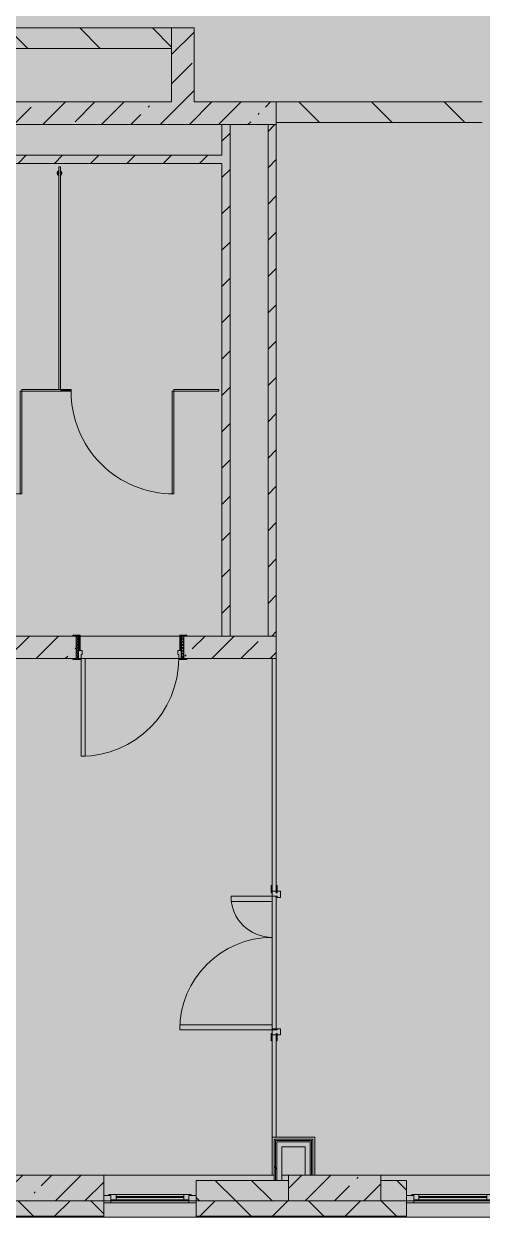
# Model space of a CAD drawing. Header units: millimetres. Extents: x -6228 to 200708, y -8553 to 29014.
# Drawn here: x 99152 to 103615, y -258 to 11360 of the extents above; entities that cross this region are included whole.
import ezdxf

# ---------------------------------------------------------------- set-up
doc = ezdxf.new("R2010")
doc.units = ezdxf.units.MM
doc.layers.add('A-DETL-GENF-1', color=7, linetype='Continuous', lineweight=9, true_color=0xc0c0c0, transparency=0.4)
for name, color, linetype, lineweight, true_color in [('A-DOOR-1', 7, 'Continuous', 5, 0xb7b7b7), ('A-DOOR-2', 7, 'Continuous', 5, 0xe2e2e2), ('A-DOOR-3', 7, 'Continuous', 5, 0xaaaaaa), ('A-DOOR-4', 7, 'Continuous', 5, 0x737373), ('A-DOOR-FRAM-1', 7, 'Continuous', 5, 0xe2e2e2), ('A-DOOR-FRAM-2', 7, 'Continuous', 5, 0xb7b7b7), ('A-DOOR-FRAM-3', 7, 'Continuous', 5, 0xaaaaaa), ('A-FLOR-2', 7, 'Continuous', 5, 0xb7b7b7), ('A-GENM-1', 7, 'Continuous', 5, 0x737373), ('A-GENM-2', 7, 'Continuous', 5, 0xe2ddcd), ('A-GLAZ-1', 7, 'Continuous', 5, 0x737373), ('A-WALL-1', 7, 'Continuous', 5, 0x737373), ('A-WALL-2', 7, 'Continuous', 9, 0x737373), ('I-WALL-1', 7, 'Continuous', 5, 0xe7e7e7), ('I-WALL-2', 7, 'Continuous', 5, 0x737373), ('S-COLS-1', 7, 'Continuous', 5, 0x737373)]:
    doc.layers.add(name, color=color, linetype=linetype, lineweight=lineweight, true_color=true_color)
for name, color, linetype, lineweight in [('A-WALL', 7, 'Continuous', 5), ('I-WALL', 7, 'Continuous', 5), ('S-COLS', 7, 'Continuous', 5)]:
    doc.layers.add(name, color=color, linetype=linetype, lineweight=lineweight)
pattern_1 = [(45, (0, 0), (-176.7767, 176.7767), [])]
pattern_2 = [(45, (0, 0), (-285.1231, 285.1231), []), (45, (285.12, 0), (-285.1231, 285.1231), [504.031, -100.806, 16.764, -84.042])]
pattern_3 = [(135, (0, 0), (-353.5534, -353.5534), [])]
pattern_4 = [(45, (0, 0), (-530.33, 530.33), []), (135, (0, 0), (-530.33, -530.33), [])]

# ---------------------------------------------------------------- blocks, each defined once
blk = doc.blocks.new('BSC_Колонна _Прямоугольная - 250х900-23282983-2_1_3_птичка копия 1')
at = {"layer": 'S-COLS'}
h = blk.add_hatch(dxfattribs=at)
h.set_pattern_fill('FP_68', color=256, style=0, pattern_type=2)
h.set_pattern_definition([(45, (-99480, -25), (-285.1231, 285.1231), []), (45, (-99194.88, -25), (-285.1231, 285.1231), [504.031, -100.806, 16.764, -84.042])])
h.paths.add_polyline_path([(450, -125), (450, 125), (-450, 125), (-450, -125), (121, -125)])
at = {"layer": 'S-COLS-1'}
for p, q in [((450, 125), (-450, 125)), ((-450, 125), (-450, -125)), ((450, -125), (450, 125)), ((-450, -125), (450, -125))]:
    blk.add_line(p, q, dxfattribs=at)
blk = doc.blocks.new('110_Дверь_СКБ_1Ст_Внутренняя1 - Д-7а_л__950x2100h_Туалет-V64-2_1_3_птичка копия 1')
at = {"layer": 'A-DOOR-2'}
h = blk.add_hatch(color=256, dxfattribs=at)
h.paths.add_polyline_path([(-487.5, 110), (-487.5, 30), (-452.5, 30), (-452.5, 70), (-462.5, 70), (-462.5, 110)])
h.paths.add_polyline_path([(512.5, 110), (487.5, 110), (487.5, 70), (477.5, 70), (477.5, 30), (512.5, 30)])
at = {"layer": 'A-DOOR-3'}
h = blk.add_hatch(dxfattribs=at)
h.set_pattern_fill('FP_69', color=256, style=0, pattern_type=2)
h.set_pattern_definition([(135, (1776.41, 174.685), (-14.14214, -14.14214), []), (225, (1776.41, 174.685), (14.14214, -14.14214), [])])
h.paths.add_polyline_path([(537.5, 110), (512.5, 110), (512.5, -110), (537.5, -110), (537.5, 18.1)])
at = {"layer": 'A-DOOR-FRAM-1'}
for points in [[(447.5, 1060), (447.5, 110), (487.5, 110), (487.5, 1060)], [(-542.5, 118), (-542.5, 110), (-472.5, 110), (-472.5, 118)], [(567.5, 118), (497.5, 118), (497.5, 110), (567.5, 110)], [(-472.5, 30), (-487.5, 30), (-487.5, -110), (-472.5, -110), (-472.5, 18.1)], [(512.5, 30), (497.5, 30), (497.5, -110), (512.5, -110), (512.5, 18.1)], [(-542.5, -110), (-542.5, -118), (-472.5, -118), (-472.5, -110)], [(567.5, -110), (497.5, -110), (497.5, -118), (567.5, -118)]]:
    blk.add_hatch(color=256, dxfattribs=at).paths.add_polyline_path(points)
at = {"layer": 'A-DOOR-FRAM-3'}
h = blk.add_hatch(dxfattribs=at)
h.set_pattern_fill('FP_70', color=256, style=0, pattern_type=2)
h.set_pattern_definition([(45, (-346.384, 174.685), (-14.1421, 14.1421), []), (135, (-346.384, 174.685), (-14.1421, -14.1421), [])])
h.paths.add_polyline_path([(-487.5, 110), (-512.5, 110), (-512.5, -110), (-487.5, -110), (-487.5, 18.1)])
at = {"layer": 'A-DOOR-1'}
for p, q in [((487.5, 1060), (447.5, 1060)), ((447.5, 1060), (447.5, 110)), ((487.5, 110), (487.5, 1060)), ((447.5, 110), (487.5, 110))]:
    blk.add_line(p, q, dxfattribs=at)
blk.add_arc((487.5, 110), 950, 90, 180, dxfattribs=at)
at = {"layer": 'A-DOOR-FRAM-2'}
for p, q in [((-472.5, 118), (-542.5, 118)), ((-542.5, 118), (-542.5, 110)), ((-472.5, 110), (-472.5, 118)), ((567.5, 118), (497.5, 118)), ((497.5, 118), (497.5, 110)), ((567.5, 110), (567.5, 118)), ((-542.5, 110), (-472.5, 110)), ((-487.5, 110), (-512.5, 110)), ((-512.5, 110), (-512.5, -110)), ((-462.5, 110), (-487.5, 110)), ((-487.5, 110), (-487.5, 30)), ((-487.5, -110), (-487.5, 110)), ((-472.5, 110), (-487.5, 110)), ((-487.5, 110), (-487.5, 109)), ((-487.5, 109), (-472.5, 109)), ((-487.5, 30), (-452.5, 30)), ((-472.5, 30), (-487.5, 30)), ((-487.5, 30), (-487.5, -110)), ((-472.5, 109), (-472.5, 110)), ((-472.5, -110), (-472.5, 30)), ((-462.5, 70), (-462.5, 110)), ((-452.5, 70), (-462.5, 70)), ((-452.5, 30), (-452.5, 70)), ((487.5, 70), (477.5, 70)), ((477.5, 70), (477.5, 30)), ((477.5, 30), (512.5, 30)), ((487.5, 110), (487.5, 70)), ((512.5, 110), (487.5, 110)), ((512.5, 110), (497.5, 110)), ((497.5, 110), (497.5, 109)), ((497.5, 110), (567.5, 110)), ((497.5, 109), (512.5, 109)), ((512.5, 30), (497.5, 30)), ((497.5, 30), (497.5, -110)), ((512.5, 30), (512.5, 110)), ((537.5, 110), (512.5, 110)), ((512.5, 110), (512.5, -110)), ((512.5, 109), (512.5, 110)), ((512.5, -110), (512.5, 30)), ((537.5, -110), (537.5, 110)), ((-472.5, -110), (-542.5, -110)), ((-542.5, -110), (-542.5, -118)), ((-512.5, -110), (-487.5, -110)), ((-487.5, -110), (-472.5, -110)), ((-472.5, -118), (-472.5, -110)), ((497.5, -110), (512.5, -110)), ((567.5, -110), (497.5, -110)), ((497.5, -110), (497.5, -118)), ((512.5, -110), (537.5, -110)), ((567.5, -118), (567.5, -110)), ((-542.5, -118), (-472.5, -118)), ((497.5, -118), (567.5, -118))]:
    blk.add_line(p, q, dxfattribs=at)
blk = doc.blocks.new('BSC_Колонна _Прямоугольная - 250х900-V66-2_1_3_птичка копия 1')
at = {"layer": 'S-COLS'}
h = blk.add_hatch(dxfattribs=at)
h.set_pattern_fill('FP_72', color=256, style=0, pattern_type=2)
h.set_pattern_definition([(45, (-102180, -25), (-285.1231, 285.1231), []), (45, (-101894.88, -25), (-285.1231, 285.1231), [504.031, -100.806, 16.764, -84.042])])
h.paths.add_polyline_path([(450, -125), (450, 125), (-450, 125), (-450, -125), (33, -125)])
at = {"layer": 'S-COLS-1'}
for p, q in [((450, 125), (-450, 125)), ((-450, 125), (-450, -125)), ((450, -125), (450, 125)), ((-450, -125), (450, -125))]:
    blk.add_line(p, q, dxfattribs=at)
blk = doc.blocks.new('120_Окно_СКБ_1Ст - 120_Окно_СКБ_1Ст 900х2500_h_ с форточкой-22876038-2_1_3_птичка копия 1')
at = {"layer": 'A-GLAZ-1'}
for p, q in [((-450, -127), (-450, -57)), ((-450, -57), (-380, -57)), ((450, -57), (-450, -57)), ((-380, -57), (-380, -127)), ((380, -87), (-380, -87)), ((-380, -87), (-380, -127)), ((-330, -137), (-330, -87)), ((-330, -107), (330, -107)), ((330, -137), (330, -87)), ((380, -127), (380, -57)), ((380, -57), (450, -57)), ((380, -127), (380, -87)), ((450, -57), (450, -127)), ((-380, -127), (-450, -127)), ((-450, -127), (-400, -127)), ((-380, -127), (-400, -127)), ((-400, -127), (-400, -137)), ((-400, -137), (400, -137)), ((400, -137), (-400, -137)), ((330, -117), (-330, -117)), ((450, -127), (380, -127)), ((400, -127), (380, -127)), ((400, -127), (450, -127)), ((400, -137), (400, -127))]:
    blk.add_line(p, q, dxfattribs=at)
blk = doc.blocks.new('131_Сантехническая перегородка_Дверь МГН - СД-1-V144-2_1_3_птичка копия 1')
at = {"layer": 'A-GENM-2'}
for points in [[(-370, 8), (-370, -8), (10, -8), (10, 8)], [(1010, 8), (1010, -8), (1390, -8), (1390, 8)]]:
    blk.add_hatch(color=256, dxfattribs=at).paths.add_polyline_path(points)
at = {"layer": 'A-DOOR-4'}
for p, q in [((10, 1008), (26, 1008)), ((10, 8), (10, 1008)), ((26, 8), (26, 1008)), ((10, 8), (26, 8))]:
    blk.add_line(p, q, dxfattribs=at)
blk.add_arc((10, 8), 1000, 360, 90, dxfattribs=at)
at = {"layer": 'A-GENM-1'}
for p, q in [((10, 8), (-370, 8)), ((-370, 8), (-370, -8)), ((10, -8), (10, 8)), ((1390, 8), (1010, 8)), ((1010, 8), (1010, -8)), ((1390, -8), (1390, 8)), ((-370, -8), (10, -8)), ((1010, -8), (1390, -8))]:
    blk.add_line(p, q, dxfattribs=at)
blk = doc.blocks.new('131_Сантехническая перегородка 7 - СП-1-V142-2_1_3_птичка копия 1')
at = {"layer": 'A-GENM-2'}
blk.add_hatch(color=256, dxfattribs=at).paths.add_polyline_path([(2166, 8), (-4, 8), (-4, -8), (2166, -8)])
at = {"layer": 'A-GENM-1'}
for p, q in [((2166, 8), (-4, 8)), ((-4, 8), (-4, -8)), ((2166, -8), (2166, 8)), ((-4, -8), (2166, -8))]:
    blk.add_line(p, q, dxfattribs=at)
at = {"layer": 'A-GENM-1', "flags": 128}
for points in [[(71, 8), (71, 9), (71, 9), (70, 9), (70, 10), (70, 10), (69, 11), (69, 11), (68, 12), (68, 12), (67, 12), (67, 13), (66, 13), (66, 13), (65, 14), (65, 14), (64, 14), (64, 14), (63, 14), (62, 15), (62, 15), (61, 15), (61, 15), (60, 15), (59, 15), (59, 15), (58, 15), (58, 15), (57, 15), (56, 15), (56, 15), (55, 15), (55, 15), (54, 14), (54, 14), (53, 14), (52, 14), (52, 13), (51, 13), (51, 13), (50, 13), (50, 12), (49, 12), (49, 11), (48, 11), (48, 11), (48, 10), (47, 10), (47, 9), (46, 9), (46, 8), (46, 8)], [(46, -8), (46, -9), (47, -9), (47, -9), (47, -10), (48, -10), (48, -11), (49, -11), (49, -12), (50, -12), (50, -12), (51, -13), (51, -13), (52, -13), (52, -14), (53, -14), (53, -14), (54, -14), (54, -14), (55, -15), (56, -15), (56, -15), (57, -15), (57, -15), (58, -15), (59, -15), (59, -15), (60, -15), (60, -15), (61, -15), (62, -15), (62, -15), (63, -15), (63, -14), (64, -14), (64, -14), (65, -14), (66, -13), (66, -13), (67, -13), (67, -13), (68, -12), (68, -12), (69, -11), (69, -11), (69, -11), (70, -10), (70, -10), (71, -9), (71, -9), (71, -8), (71, -8)]]:
    blk.add_lwpolyline(points, dxfattribs=at)
at = {"layer": 'A-GENM-1'}
for radius, start, end in [(24.6, 19.9113, 160.0887), (17.6, 45, 135), (17.6, 45, 135), (15.1, 45, 135), (24.6, 199.9113, 340.0887), (17.6, 225, 315), (17.6, 225, 315), (15.1, 225, 315)]:
    blk.add_arc((59, 0), radius, start, end, dxfattribs=at)
blk = doc.blocks.new('131_Сантехническая перегородка_Дверь МГН 2 - СД-1-V146-2_1_3_птичка копия 1')
at = {"layer": 'A-GENM-2'}
for points in [[(-430, 8), (-430, -8), (10, -8), (10, 8)], [(1110, 8), (1010, 8), (1010, -8), (1110, -8)]]:
    blk.add_hatch(color=256, dxfattribs=at).paths.add_polyline_path(points)
at = {"layer": 'A-DOOR-4'}
for p, q in [((10, 1008), (26, 1008)), ((10, 8), (10, 1008)), ((26, 8), (26, 1008)), ((10, 8), (26, 8))]:
    blk.add_line(p, q, dxfattribs=at)
blk.add_arc((10, 8), 1000, 360, 90, dxfattribs=at)
at = {"layer": 'A-GENM-1'}
for p, q in [((10, 8), (-430, 8)), ((-430, 8), (-430, -8)), ((10, -8), (10, 8)), ((1110, 8), (1010, 8)), ((1010, 8), (1010, -8)), ((1110, -8), (1110, 8)), ((-430, -8), (10, -8)), ((1010, -8), (1110, -8))]:
    blk.add_line(p, q, dxfattribs=at)
blk = doc.blocks.new('110_Дверь_СКБ_2Ст - Д-5_п__в составе перегородки _не входит в спец__-32680317-2_1_3_птичка копия 1')
at = {"layer": 'A-DOOR-2'}
h = blk.add_hatch(color=256, dxfattribs=at)
h.paths.add_polyline_path([(712, -20), (712, 60), (652, 60), (652, 30), (662, 30), (662, -20)])
h.paths.add_polyline_path([(-628, 60), (-688, 60), (-688, -20), (-638, -20), (-638, 30), (-628, 30)])
for points in [[(-588, -420), (-588, -20), (-638, -20), (-638, -420)], [(662, -920), (662, -20), (612, -20), (612, -920)]]:
    blk.add_hatch(color=256, dxfattribs=at).paths.add_polyline_path(points)
at = {"layer": 'A-DOOR-FRAM-1'}
for points in [[(-672, 28), (-743, 28), (-743, 20), (-672, 20)], [(768, 28), (698, 28), (698, 20), (768, 20)], [(-672, -20), (-743, -20), (-743, -28), (-672, -28)], [(768, -20), (698, -20), (698, -28), (768, -28)]]:
    blk.add_hatch(color=256, dxfattribs=at).paths.add_polyline_path(points)
at = {"layer": 'A-DOOR-1'}
for p, q in [((-638, -20), (-588, -20)), ((-638, -420), (-638, -20)), ((-588, -20), (-588, -420)), ((612, -20), (662, -20)), ((612, -920), (612, -20)), ((662, -20), (662, -920)), ((-588, -420), (-638, -420)), ((662, -920), (612, -920))]:
    blk.add_line(p, q, dxfattribs=at)
for centre, radius, start, end in [((-638, -20), 400, 270, 0), ((662, -20), 900, 180, 270)]:
    blk.add_arc(centre, radius, start, end, dxfattribs=at)
at = {"layer": 'A-DOOR-FRAM-2'}
for p, q in [((-743, 28), (-672, 28)), ((-743, 20), (-743, 28)), ((-672, 20), (-743, 20)), ((-688, 60), (-628, 60)), ((-688, -20), (-688, 60)), ((-688, 20), (-672, 20)), ((-688, 19), (-688, 20)), ((-672, 19), (-688, 19)), ((-672, 28), (-672, 20)), ((-672, 20), (-672, 19)), ((-638, 30), (-638, -20)), ((-628, 30), (-638, 30)), ((-628, 60), (-628, 30)), ((652, 60), (712, 60)), ((652, 30), (652, 60)), ((662, 30), (652, 30)), ((662, -20), (662, 30)), ((698, 20), (698, 28)), ((698, 28), (768, 28)), ((698, 19), (698, 20)), ((698, 20), (712, 20)), ((768, 20), (698, 20)), ((712, 19), (698, 19)), ((712, 60), (712, -20)), ((712, 20), (712, 19)), ((768, 28), (768, 20)), ((-743, -20), (-672, -20)), ((-743, -28), (-743, -20)), ((-672, -28), (-743, -28)), ((-638, -20), (-688, -20)), ((-672, -20), (-672, -28)), ((712, -20), (662, -20)), ((698, -28), (698, -20)), ((698, -20), (768, -20)), ((768, -28), (698, -28)), ((768, -20), (768, -28))]:
    blk.add_line(p, q, dxfattribs=at)

msp = doc.modelspace()

# ---------------------------------------------------------------- hatches: boundary and pattern name
at = {"layer": 'A-DETL-GENF-1'}
msp.add_hatch(color=256, dxfattribs=at).paths.add_polyline_path([(119627.9, -258), (125238, -258), (125238, 21558), (93308, 21558), (93308, 27348), (84860, 27348), (84860, 5750), (89202, 5750), (89202, -258), (119192.5, -258)])
at = {"layer": 'A-WALL'}
h = msp.add_hatch(dxfattribs=at)
h.set_pattern_fill('FP_30', color=256, style=0, pattern_type=2)
h.set_pattern_definition([(135, (0, 0), (-176.7767, -176.7767), [])])
h.paths.add_polyline_path([(122830, -100), (122830, 100), (122030, 100), (122030, -100), (122240.1, -100)])
h.paths.add_polyline_path([(110050, -100), (110230, -100), (110230, 100), (108930, 100), (108930, -100), (109614.6, -100)])
h.paths.add_polyline_path([(114580, -100), (115630, -100), (115630, 100), (114580, 100)])
h.paths.add_polyline_path([(119192.5, -100), (119330, -100), (119330, 100), (118830, 100), (118830, -100)])
h.paths.add_polyline_path([(113430, -100), (113680, -100), (113680, 100), (113430, 100)])
h.paths.add_polyline_path([(104825.6, -100), (104830, -100), (104825.6, 100), (103780, 100), (103780, -100)])
h.paths.add_polyline_path([(99030, -100), (99030, 100), (95680, 100), (95683.1, -100), (97859.9, -100)])
h.paths.add_polyline_path([(100830, -100), (101730, -100), (101730, 100), (100830, 100)])
h.paths.add_polyline_path([(102880, -100), (102880, 100), (102630, 100), (102630, -100)])
h.paths.add_polyline_path([(94780, -100), (94780, 100), (94530, 100), (94530, -100)])
h.paths.add_polyline_path([(92730, -100), (92730, 100), (91930, 100), (91930, -100), (92635.5, -100)])
h = msp.add_hatch(dxfattribs=at)
h.set_pattern_fill('FP_20', color=256, style=0, pattern_type=2)
h.set_pattern_definition([(45, (0, 0), (-353.5534, 353.5534), []), (135, (0, 0), (-353.5534, -353.5534), [])])
h.paths.add_polyline_path([(120230, -250), (121130, -250), (121130, -100), (120230, -100)])
h.paths.add_polyline_path([(122030, -250), (122830, -250), (122830, -100), (122030, -100)])
h.paths.add_polyline_path([(123981.5, -250), (125080, -250), (125080, -100), (123730, -100), (123730, -250)])
h.paths.add_polyline_path([(109179.2, -250), (110230, -250), (110230, -100), (108930, -100), (108930, -250)])
h.paths.add_polyline_path([(113680, -250), (113680, -100), (112530, -100), (112530, -250), (113532.9, -250)])
h.paths.add_polyline_path([(115630, -250), (115630, -100), (114580, -100), (114580, -250), (115274.3, -250)])
h.paths.add_polyline_path([(107437.8, -250), (108030, -250), (108030, -100), (107130, -100), (107130, -250)])
h.paths.add_polyline_path([(117930, -250), (119330, -250), (119330, -100), (117930, -100)])
h.paths.add_polyline_path([(95680, -250), (99930, -250), (99930, -100), (95680, -100)])
h.paths.add_polyline_path([(104830, -250), (104825.6, -100), (103780, -100), (103780, -250), (104825.6, -250)])
h.paths.add_polyline_path([(94780, -250), (94780, -100), (93630, -100), (93630, -250), (94530, -250)])
h.paths.add_polyline_path([(102880, -250), (102880, -100), (100830, -100), (100830, -250), (102213.5, -250)])
h.paths.add_polyline_path([(92730, -250), (92730, -100), (91930, -100), (91930, -250), (92635.5, -250)])
h.paths.add_polyline_path([(89210, -250), (91030, -250), (91030, -100), (89210, -100)])
at = {"layer": 'I-WALL'}
h = msp.add_hatch(dxfattribs=at)
h.set_pattern_fill('FP_31', color=256, style=0, pattern_type=2)
h.set_pattern_definition(pattern_3)
h.paths.add_polyline_path([(100589, 11120), (100589, 11320), (97639, 11320), (97639, 11120), (99601.3, 11120)])
h = msp.add_hatch(dxfattribs=at)
h.set_pattern_fill('FP_28', color=256, style=0, pattern_type=2)
h.set_pattern_definition(pattern_2)
h.paths.add_polyline_path([(100809, 10600), (100809, 11320), (100589, 11320), (100589, 10600)])
h = msp.add_hatch(dxfattribs=at)
h.set_pattern_fill('FP_28', color=256, style=0, pattern_type=2)
h.set_pattern_definition(pattern_2)
h.paths.add_polyline_path([(101610, 10380), (101610, 10600), (94210, 10600), (94210, 10380), (101342.8, 10380)])
h = msp.add_hatch(dxfattribs=at)
h.set_pattern_fill('FP_31', color=256, style=0, pattern_type=2)
h.set_pattern_definition(pattern_3)
h.paths.add_polyline_path([(106567.1, 10400), (107130, 10400), (107130, 10600), (105095, 10600), (105095, 10400), (105125, 10400)])
h.paths.add_polyline_path([(103084.2, 10400), (103645, 10400), (103645, 10600), (101610, 10600), (101610, 10400)])
h = msp.add_hatch(dxfattribs=at)
h.set_pattern_fill('FP_32', color=256, style=0, pattern_type=2)
h.set_pattern_definition(pattern_1)
h.paths.add_polyline_path([(101080, 5400), (101160, 5400), (101160, 10380), (101080, 10380), (101080, 7534)])
h = msp.add_hatch(dxfattribs=at)
h.set_pattern_fill('FP_32', color=256, style=0, pattern_type=2)
h.set_pattern_definition(pattern_1)
h.paths.add_polyline_path([(101610, 5400), (101610, 10380), (101530, 10380), (101530, 5400)])
h = msp.add_hatch(dxfattribs=at)
h.set_pattern_fill('FP_32', color=256, style=0, pattern_type=2)
h.set_pattern_definition(pattern_1)
h.paths.add_polyline_path([(101080, 10000), (101080, 10080), (94290, 10080), (94290, 10000), (99601.3, 10000)])
h = msp.add_hatch(dxfattribs=at)
h.set_pattern_fill('FP_28', color=256, style=0, pattern_type=2)
h.set_pattern_definition(pattern_2)
h.paths.add_polyline_path([(101570, 5180), (101610, 5180), (101610, 5400), (100710, 5400), (100710, 5180), (101342.8, 5180)])
h.paths.add_polyline_path([(99601.3, 5180), (99660, 5180), (99660, 5400), (94210, 5400), (94210, 5180), (96118.4, 5180)])
h = msp.add_hatch(dxfattribs=at)
h.set_pattern_fill('FP_132', color=256, style=0, pattern_type=2)
h.set_pattern_definition(pattern_4)
h.paths.add_polyline_path([(101602.5, 100), (101602.5, 487.5), (101590, 487.5), (101590, 100)])
h = msp.add_hatch(dxfattribs=at)
h.set_pattern_fill('FP_132', color=256, style=0, pattern_type=2)
h.set_pattern_definition(pattern_4)
h.paths.add_polyline_path([(101602.5, 100), (101615, 100), (101615, 475), (101602.5, 475), (101602.5, 182.1)])
h = msp.add_hatch(dxfattribs=at)
h.set_pattern_fill('FP_132', color=256, style=0, pattern_type=2)
h.set_pattern_definition(pattern_4)
h.paths.add_polyline_path([(101950.6, 150), (101952.5, 150), (101952.5, 475), (101940, 475), (101940, 150)])
h = msp.add_hatch(dxfattribs=at)
h.set_pattern_fill('FP_132', color=256, style=0, pattern_type=2)
h.set_pattern_definition(pattern_4)
h.paths.add_polyline_path([(101963.1, 150), (101965, 150), (101965, 487.5), (101952.5, 487.5), (101952.5, 150)])
at = {"layer": 'I-WALL-1'}
for points in [[(101890, 425), (101940, 425), (101940, 475), (101615, 475), (101615, 425), (101778.1, 425)], [(101665, 100), (101665, 425), (101615, 425), (101615, 100)], [(101940, 150), (101940, 425), (101890, 425), (101890, 150)]]:
    msp.add_hatch(color=256, dxfattribs=at).paths.add_polyline_path(points)

# ---------------------------------------------------------------- linework, layer by layer
at = {"layer": 'A-FLOR-2'}
for p, q in [((101570, 1575), (101610, 1575)), ((101610, 1575), (101610, 1565)), ((101570, 150), (101570, 521)), ((101610, 521), (101986, 521)), ((101986, 521), (101986, 150))]:
    msp.add_line(p, q, dxfattribs=at)
at = {"layer": 'A-WALL-1'}
for p, q in [((101730, 100), (100830, 100)), ((100830, 100), (100830, -258)), ((102880, 100), (102630, 100)), ((102880, -258), (102880, 100)), ((99930, -258), (99930, -100)), ((99930, -100), (100830, -100)), ((102880, -100), (103780, -100)), ((94780, -258), (107130, -258))]:
    msp.add_line(p, q, dxfattribs=at)
at = {"layer": 'A-WALL-2'}
for p, q in [((101080, 5400), (101160, 5400)), ((101530, 5400), (101610, 5400)), ((101610, 5180), (101570, 5180)), ((101590, 487.5), (101590, 425)), ((101602.5, 487.5), (101602.5, 100)), ((101952.5, 487.5), (101602.5, 487.5)), ((101615, 475), (101615, 100)), ((101940, 475), (101615, 475)), ((101940, 150), (101940, 475)), ((101952.5, 150), (101952.5, 487.5)), ((100830, -100), (101730, -100)), ((101730, -100), (100830, -100)), ((102630, -100), (102880, -100)), ((102880, -100), (102630, -100)), ((95680, -250), (99930, -250)), ((95680, -253), (99930, -253)), ((100830, -250), (102880, -250)), ((100830, -253), (102880, -253))]:
    msp.add_line(p, q, dxfattribs=at)
at = {"layer": 'I-WALL-2'}
for p, q in [((100589, 11320), (97639, 11320)), ((100589, 11320), (100589, 10600)), ((100809, 11320), (100589, 11320)), ((100809, 10600), (100809, 11320)), ((98700, 11120), (100589, 11120)), ((100589, 10600), (98700, 10600)), ((103615, 10600), (100809, 10600)), ((101610, 10600), (101610, 2970)), ((94290, 10380), (101610, 10380)), ((101080, 10380), (101080, 10080)), ((101160, 5400), (101160, 10380)), ((101530, 10380), (101530, 5400)), ((101610, 10400), (103615, 10400)), ((101080, 10080), (94290, 10080)), ((94290, 10000), (101080, 10000)), ((101080, 10000), (101080, 5400)), ((99630, 5400), (94290, 5400)), ((99700, 5400), (100670, 5400)), ((101080, 5400), (100740, 5400)), ((101530, 5400), (101160, 5400)), ((94210, 5180), (99630, 5180)), ((100660, 5180), (99750, 5180)), ((100740, 5180), (101570, 5180)), ((101570, 5180), (101570, 2970)), ((101570, 1615), (101570, 2815)), ((101610, 2865), (101610, 1575)), ((101570, 1460), (101570, 521)), ((101610, 521), (101610, 1460)), ((101570, 521), (101610, 521)), ((101590, 500), (101590, 100)), ((101965, 500), (101590, 500)), ((101965, 150), (101965, 500)), ((101665, 100), (101665, 425)), ((101665, 425), (101890, 425)), ((101890, 425), (101890, 150)), ((99930, 150), (101590, 150)), ((101665, 150), (101730, 150)), ((102630, 150), (107130, 150))]:
    msp.add_line(p, q, dxfattribs=at)

# ---------------------------------------------------------------- block references
at = {"layer": 'A-DOOR-1'}
for name, p, rotation in [('110_Дверь_СКБ_1Ст_Внутренняя1 - Д-7а_л__950x2100h_Туалет-V64-2_1_3_птичка копия 1', (100197.5, 5290), 180), ('110_Дверь_СКБ_2Ст - Д-5_п__в составе перегородки _не входит в спец__-32680317-2_1_3_птичка копия 1', (101590, 2227.5), 270)]:
    msp.add_blockref(name, p, dxfattribs=dict(at, rotation=rotation))
at = {"layer": 'A-GENM-1'}
for name, p, rotation in [('131_Сантехническая перегородка 7 - СП-1-V142-2_1_3_птичка копия 1', (99500, 9964.9), 269.9999999999999), ('131_Сантехническая перегородка_Дверь МГН - СД-1-V144-2_1_3_птичка копия 1', (99141.5, 7791), 180), ('131_Сантехническая перегородка_Дверь МГН 2 - СД-1-V146-2_1_3_птичка копия 1', (100621.5, 7791), 180)]:
    msp.add_blockref(name, p, dxfattribs=dict(at, rotation=rotation))
at = {"layer": 'A-GLAZ-1', "rotation": 180}
for p in [(100380, -175), (103330, -175)]:
    msp.add_blockref('120_Окно_СКБ_1Ст - 120_Окно_СКБ_1Ст 900х2500_h_ с форточкой-22876038-2_1_3_птичка копия 1', p, dxfattribs=at)
at = {"layer": 'S-COLS-1'}
for name, p in [('BSC_Колонна _Прямоугольная - 250х900-23282983-2_1_3_птичка копия 1', (99480, 25)), ('BSC_Колонна _Прямоугольная - 250х900-V66-2_1_3_птичка копия 1', (102180, 25))]:
    msp.add_blockref(name, p, dxfattribs=at)

doc.saveas('drawing.dxf')
